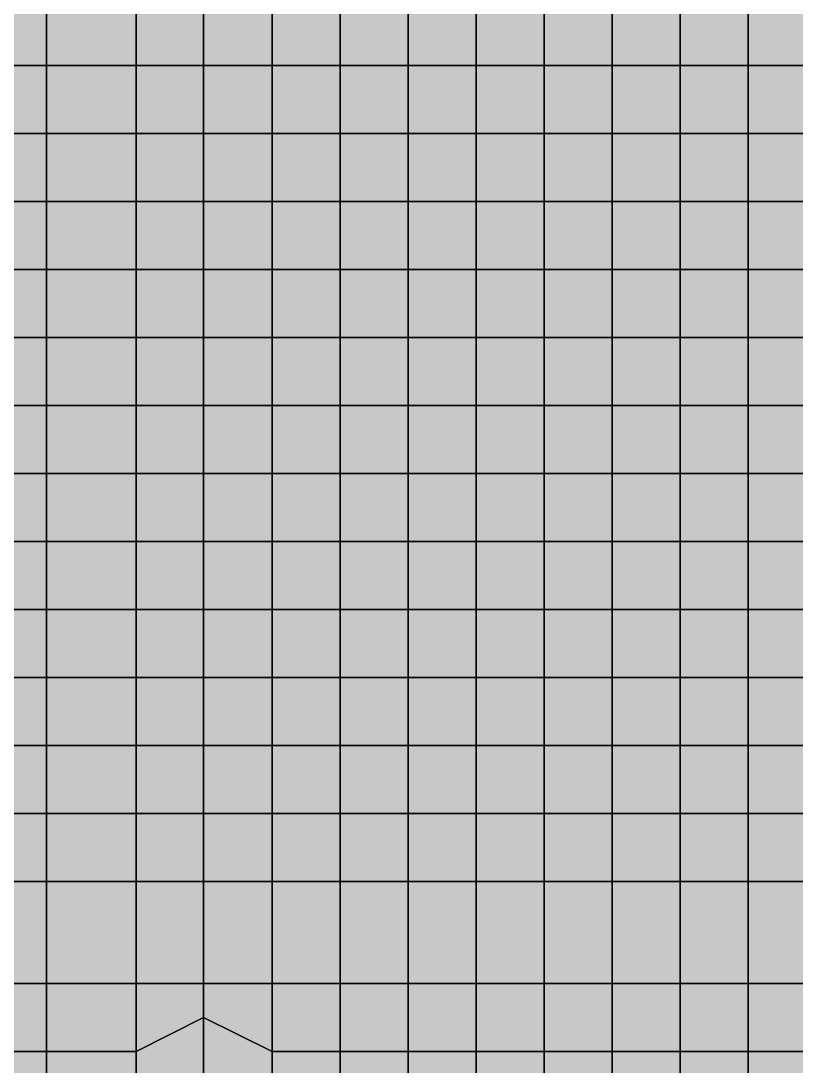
# Model space of a CAD drawing. Header units: inches. Extents: x -100 to 100, y -41 to 41.
# Drawn here: x 0.61 to 12.02, y -25.71 to -10.34 of the extents above; entities that cross this region are included whole.
import ezdxf

# ---------------------------------------------------------------- set-up
doc = ezdxf.new("R2010")
doc.units = ezdxf.units.IN
doc.header["$MEASUREMENT"] = 0

msp = doc.modelspace()

# ---------------------------------------------------------------- linework, layer by layer
at = {"color": 251, "true_color": 0x435b5c, "transparency": 33554687}
for p, q in [((0.99, -11), (0.99, -10)), ((0.99, -12), (0.99, -11)), ((0.99, -13), (0.99, -12)), ((0.99, -14), (0.99, -13)), ((0.99, -15), (0.99, -14)), ((0.99, -16), (0.99, -15)), ((0.99, -17), (0.99, -16)), ((0.99, -18), (0.99, -17)), ((0.99, -19), (0.99, -18)), ((0.99, -20), (0.99, -19)), ((0.99, -21), (0.99, -20)), ((0.99, -22), (0.99, -21)), ((0.99, -23), (0.99, -22))]:
    msp.add_line(p, q, dxfattribs=at)
at = {"color": 18, "true_color": 0x000000, "transparency": 33554532}
for p, q in [((0.99, -11), (0.99, -10)), ((0.99, -11), (0.99, -10)), ((0.99, -10), (0.99, -11)), ((2.311025, -11), (2.311025, -10)), ((2.311025, -10), (2.311025, -11)), ((3.3, -10), (3.3, -11)), ((3.3, -11), (3.3, -10)), ((3.3, -10), (3.3, -11)), ((4.311025, -11), (4.311025, -10)), ((4.311025, -10), (4.311025, -11)), ((5.311025, -11), (5.311025, -10)), ((5.311025, -10), (5.311025, -11)), ((6.311025, -11), (6.311025, -10)), ((6.311025, -10), (6.311025, -11)), ((7.311025, -11), (7.311025, -10)), ((7.311025, -10), (7.311025, -11)), ((8.311025, -11), (8.311025, -10)), ((8.311025, -10), (8.311025, -11)), ((9.311025, -11), (9.311025, -10)), ((9.311025, -10), (9.311025, -11)), ((10.31103, -11), (10.31103, -10)), ((10.31103, -10), (10.31103, -11)), ((11.31103, -11), (11.31103, -10)), ((11.31103, -10), (11.31103, -11)), ((0.99, -11), (0, -11)), ((0, -11), (0.99, -11)), ((0.99, -11), (12.25, -11)), ((0.99, -12), (0.99, -11)), ((0.99, -12), (0.99, -11)), ((2.311025, -11), (0.99, -11)), ((0.99, -11), (0.99, -12)), ((0.99, -11), (2.311025, -11)), ((0.99, -11), (0.99, -11)), ((2.311025, -12), (2.311025, -11)), ((3.3, -11), (2.311025, -11)), ((2.311025, -11), (2.311025, -12)), ((2.311025, -11), (3.3, -11)), ((3.3, -11), (3.3, -12)), ((3.3, -12), (3.3, -11)), ((3.3, -11), (3.3, -12)), ((4.311025, -11), (3.3, -11)), ((3.3, -11), (4.311025, -11)), ((3.3, -11), (3.3, -11)), ((4.311025, -12), (4.311025, -11)), ((4.311025, -11), (4.311025, -12)), ((5.311025, -11), (4.311025, -11)), ((4.311025, -11), (5.311025, -11)), ((5.311025, -12), (5.311025, -11)), ((5.311025, -11), (5.311025, -12)), ((6.311025, -11), (5.311025, -11)), ((5.311025, -11), (6.311025, -11)), ((6.311025, -12), (6.311025, -11)), ((6.311025, -11), (6.311025, -12)), ((7.311025, -11), (6.311025, -11)), ((6.311025, -11), (7.311025, -11)), ((7.311025, -12), (7.311025, -11)), ((8.311025, -11), (7.311025, -11)), ((7.311025, -11), (7.311025, -12)), ((7.311025, -11), (8.311025, -11)), ((8.311025, -12), (8.311025, -11)), ((9.311025, -11), (8.311025, -11)), ((8.311025, -11), (8.311025, -12)), ((8.311025, -11), (9.311025, -11)), ((9.311025, -12), (9.311025, -11)), ((10.31103, -11), (9.311025, -11)), ((9.311025, -11), (9.311025, -12)), ((9.311025, -11), (10.31103, -11)), ((10.31103, -12), (10.31103, -11)), ((10.31103, -11), (10.31103, -12)), ((11.31103, -11), (10.31103, -11)), ((10.31103, -11), (11.31103, -11)), ((11.31103, -12), (11.31103, -11)), ((12.25, -11), (11.31103, -11)), ((11.31103, -11), (11.31103, -12)), ((11.31103, -11), (12.25, -11)), ((0.99, -12), (0, -12)), ((0, -12), (0.99, -12)), ((0.99, -12), (12.25, -12)), ((0.99, -13), (0.99, -12)), ((0.99, -13), (0.99, -12)), ((0.99, -12), (2.311025, -12)), ((2.311025, -12), (0.99, -12)), ((0.99, -12), (0.99, -13)), ((0.99, -12), (0.99, -12)), ((2.311025, -13), (2.311025, -12)), ((3.3, -12), (2.311025, -12)), ((2.311025, -12), (2.311025, -13)), ((2.311025, -12), (3.3, -12)), ((3.3, -12), (3.3, -13)), ((3.3, -13), (3.3, -12)), ((3.3, -12), (3.3, -13)), ((4.311025, -12), (3.3, -12)), ((3.3, -12), (4.311025, -12)), ((3.3, -12), (3.3, -12)), ((4.311025, -13), (4.311025, -12)), ((4.311025, -12), (4.311025, -13)), ((5.311025, -12), (4.311025, -12)), ((4.311025, -12), (5.311025, -12)), ((5.311025, -13), (5.311025, -12)), ((5.311025, -12), (5.311025, -13)), ((6.311025, -12), (5.311025, -12)), ((5.311025, -12), (6.311025, -12)), ((6.311025, -13), (6.311025, -12)), ((6.311025, -12), (6.311025, -13)), ((7.311025, -12), (6.311025, -12)), ((6.311025, -12), (7.311025, -12)), ((7.311025, -13), (7.311025, -12)), ((8.311025, -12), (7.311025, -12)), ((7.311025, -12), (7.311025, -13)), ((7.311025, -12), (8.311025, -12)), ((8.311025, -13), (8.311025, -12)), ((9.311025, -12), (8.311025, -12)), ((8.311025, -12), (8.311025, -13)), ((8.311025, -12), (9.311025, -12)), ((9.311025, -13), (9.311025, -12)), ((10.31103, -12), (9.311025, -12)), ((9.311025, -12), (9.311025, -13)), ((9.311025, -12), (10.31103, -12)), ((10.31103, -13), (10.31103, -12)), ((10.31103, -12), (10.31103, -13)), ((11.31103, -12), (10.31103, -12)), ((10.31103, -12), (11.31103, -12)), ((11.31103, -13), (11.31103, -12)), ((11.31103, -12), (11.31103, -13)), ((12.25, -12), (11.31103, -12)), ((11.31103, -12), (12.25, -12)), ((0.99, -13), (0, -13)), ((0, -13), (0.99, -13)), ((0.99, -13), (12.25, -13)), ((0.99, -14), (0.99, -13)), ((0.99, -14), (0.99, -13)), ((2.311025, -13), (0.99, -13)), ((0.99, -13), (0.99, -14)), ((0.99, -13), (2.311025, -13)), ((0.99, -13), (0.99, -13)), ((2.311025, -14), (2.311025, -13)), ((3.3, -13), (2.311025, -13)), ((2.311025, -13), (2.311025, -14)), ((2.311025, -13), (3.3, -13)), ((3.3, -13), (3.3, -14)), ((3.3, -14), (3.3, -13)), ((3.3, -13), (3.3, -14)), ((4.311025, -13), (3.3, -13)), ((3.3, -13), (4.311025, -13)), ((3.3, -13), (3.3, -13)), ((4.311025, -14), (4.311025, -13)), ((4.311025, -13), (4.311025, -14)), ((5.311025, -13), (4.311025, -13)), ((4.311025, -13), (5.311025, -13)), ((5.311025, -14), (5.311025, -13)), ((5.311025, -13), (5.311025, -14)), ((6.311025, -13), (5.311025, -13)), ((5.311025, -13), (6.311025, -13)), ((6.311025, -14), (6.311025, -13)), ((6.311025, -13), (6.311025, -14)), ((7.311025, -13), (6.311025, -13)), ((6.311025, -13), (7.311025, -13)), ((7.311025, -14), (7.311025, -13)), ((8.311025, -13), (7.311025, -13)), ((7.311025, -13), (7.311025, -14)), ((7.311025, -13), (8.311025, -13)), ((8.311025, -14), (8.311025, -13)), ((9.311025, -13), (8.311025, -13)), ((8.311025, -13), (8.311025, -14)), ((8.311025, -13), (9.311025, -13)), ((9.311025, -14), (9.311025, -13)), ((10.31103, -13), (9.311025, -13)), ((9.311025, -13), (9.311025, -14)), ((9.311025, -13), (10.31103, -13)), ((10.31103, -14), (10.31103, -13)), ((10.31103, -13), (10.31103, -14)), ((11.31103, -13), (10.31103, -13)), ((10.31103, -13), (11.31103, -13)), ((11.31103, -14), (11.31103, -13)), ((11.31103, -13), (12.25, -13)), ((12.25, -13), (11.31103, -13)), ((11.31103, -13), (11.31103, -14)), ((0.99, -14), (0, -14)), ((0, -14), (0.99, -14)), ((0.99, -14), (12.25, -14)), ((0.99, -15), (0.99, -14)), ((0.99, -15), (0.99, -14)), ((2.311025, -14), (0.99, -14)), ((0.99, -14), (0.99, -15)), ((0.99, -14), (2.311025, -14)), ((0.99, -14), (0.99, -14)), ((2.311025, -15), (2.311025, -14)), ((3.3, -14), (2.311025, -14)), ((2.311025, -14), (2.311025, -15)), ((2.311025, -14), (3.3, -14)), ((3.3, -14), (3.3, -15)), ((3.3, -15), (3.3, -14)), ((3.3, -14), (3.3, -15)), ((4.311025, -14), (3.3, -14)), ((3.3, -14), (4.311025, -14)), ((3.3, -14), (3.3, -14)), ((4.311025, -15), (4.311025, -14)), ((5.311025, -14), (4.311025, -14)), ((4.311025, -14), (4.311025, -15)), ((4.311025, -14), (5.311025, -14)), ((5.311025, -15), (5.311025, -14)), ((6.311025, -14), (5.311025, -14)), ((5.311025, -14), (5.311025, -15)), ((5.311025, -14), (6.311025, -14)), ((6.311025, -15), (6.311025, -14)), ((7.311025, -14), (6.311025, -14)), ((6.311025, -14), (6.311025, -15)), ((6.311025, -14), (7.311025, -14)), ((7.311025, -15), (7.311025, -14)), ((8.311025, -14), (7.311025, -14)), ((7.311025, -14), (7.311025, -15)), ((7.311025, -14), (8.311025, -14)), ((8.311025, -15), (8.311025, -14)), ((9.311025, -14), (8.311025, -14)), ((8.311025, -14), (8.311025, -15)), ((8.311025, -14), (9.311025, -14)), ((9.311025, -15), (9.311025, -14)), ((10.31103, -14), (9.311025, -14)), ((9.311025, -14), (9.311025, -15)), ((9.311025, -14), (10.31103, -14)), ((10.31103, -15), (10.31103, -14)), ((10.31103, -14), (10.31103, -15)), ((11.31103, -14), (10.31103, -14)), ((10.31103, -14), (11.31103, -14)), ((11.31103, -15), (11.31103, -14)), ((12.25, -14), (11.31103, -14)), ((11.31103, -14), (11.31103, -15)), ((11.31103, -14), (12.25, -14)), ((0.99, -15), (0, -15)), ((0, -15), (0.99, -15)), ((0.99, -15), (12.25, -15)), ((0.99, -16), (0.99, -15)), ((0.99, -16), (0.99, -15)), ((2.311025, -15), (0.99, -15)), ((0.99, -15), (0.99, -16)), ((0.99, -15), (2.311025, -15)), ((0.99, -15), (0.99, -15)), ((2.311025, -16), (2.311025, -15)), ((2.311025, -15), (3.3, -15)), ((3.3, -15), (2.311025, -15)), ((2.311025, -15), (2.311025, -16)), ((3.3, -15), (3.3, -16)), ((3.3, -16), (3.3, -15)), ((3.3, -15), (3.3, -16)), ((4.311025, -15), (3.3, -15)), ((3.3, -15), (4.311025, -15)), ((3.3, -15), (3.3, -15)), ((4.311025, -16), (4.311025, -15)), ((4.311025, -15), (4.311025, -16)), ((5.311025, -15), (4.311025, -15)), ((4.311025, -15), (5.311025, -15)), ((5.311025, -16), (5.311025, -15)), ((5.311025, -15), (5.311025, -16)), ((6.311025, -15), (5.311025, -15)), ((5.311025, -15), (6.311025, -15)), ((6.311025, -16), (6.311025, -15)), ((6.311025, -15), (6.311025, -16)), ((7.311025, -15), (6.311025, -15)), ((6.311025, -15), (7.311025, -15)), ((7.311025, -16), (7.311025, -15)), ((7.311025, -15), (7.311025, -16)), ((8.311025, -15), (7.311025, -15)), ((7.311025, -15), (8.311025, -15)), ((8.311025, -16), (8.311025, -15)), ((8.311025, -15), (8.311025, -16)), ((9.311025, -15), (8.311025, -15)), ((8.311025, -15), (9.311025, -15)), ((9.311025, -16), (9.311025, -15)), ((10.31103, -15), (9.311025, -15)), ((9.311025, -15), (9.311025, -16)), ((9.311025, -15), (10.31103, -15)), ((10.31103, -16), (10.31103, -15)), ((10.31103, -15), (10.31103, -16)), ((11.31103, -15), (10.31103, -15)), ((10.31103, -15), (11.31103, -15)), ((11.31103, -16), (11.31103, -15)), ((11.31103, -15), (11.31103, -16)), ((12.25, -15), (11.31103, -15)), ((11.31103, -15), (12.25, -15)), ((0.99, -16), (0, -16)), ((0, -16), (0.99, -16)), ((0.99, -16), (12.25, -16)), ((0.99, -17), (0.99, -16)), ((0.99, -17), (0.99, -16)), ((2.311025, -16), (0.99, -16)), ((0.99, -16), (0.99, -17)), ((0.99, -16), (2.311025, -16)), ((0.99, -16), (0.99, -16)), ((2.311025, -17), (2.311025, -16)), ((3.3, -16), (2.311025, -16)), ((2.311025, -16), (2.311025, -17)), ((2.311025, -16), (3.3, -16)), ((3.3, -16), (3.3, -17)), ((3.3, -17), (3.3, -16)), ((3.3, -16), (3.3, -17)), ((4.311025, -16), (3.3, -16)), ((3.3, -16), (4.311025, -16)), ((3.3, -16), (3.3, -16)), ((4.311025, -17), (4.311025, -16)), ((5.311025, -16), (4.311025, -16)), ((4.311025, -16), (4.311025, -17)), ((4.311025, -16), (5.311025, -16)), ((5.311025, -17), (5.311025, -16)), ((6.311025, -16), (5.311025, -16)), ((5.311025, -16), (5.311025, -17)), ((5.311025, -16), (6.311025, -16)), ((6.311025, -17), (6.311025, -16)), ((6.311025, -16), (7.311025, -16)), ((7.311025, -16), (6.311025, -16)), ((6.311025, -16), (6.311025, -17)), ((7.311025, -17), (7.311025, -16)), ((8.311025, -16), (7.311025, -16)), ((7.311025, -16), (7.311025, -17)), ((7.311025, -16), (8.311025, -16)), ((8.311025, -17), (8.311025, -16)), ((9.311025, -16), (8.311025, -16)), ((8.311025, -16), (8.311025, -17)), ((8.311025, -16), (9.311025, -16)), ((9.311025, -17), (9.311025, -16)), ((10.31103, -16), (9.311025, -16)), ((9.311025, -16), (9.311025, -17)), ((9.311025, -16), (10.31103, -16)), ((10.31103, -17), (10.31103, -16)), ((10.31103, -16), (10.31103, -17)), ((11.31103, -16), (10.31103, -16)), ((10.31103, -16), (11.31103, -16)), ((11.31103, -17), (11.31103, -16)), ((12.25, -16), (11.31103, -16)), ((11.31103, -16), (11.31103, -17)), ((11.31103, -16), (12.25, -16)), ((0.99, -17), (0, -17)), ((0, -17), (0.99, -17)), ((0.99, -17), (12.25, -17)), ((0.99, -18), (0.99, -17)), ((0.99, -18), (0.99, -17)), ((2.311025, -17), (0.99, -17)), ((0.99, -17), (0.99, -18)), ((0.99, -17), (2.311025, -17)), ((0.99, -17), (0.99, -17)), ((2.311025, -18), (2.311025, -17)), ((3.3, -17), (2.311025, -17)), ((2.311025, -17), (2.311025, -18)), ((2.311025, -17), (3.3, -17)), ((3.3, -17), (3.3, -18)), ((3.3, -18), (3.3, -17)), ((3.3, -17), (3.3, -18)), ((4.311025, -17), (3.3, -17)), ((3.3, -17), (4.311025, -17)), ((3.3, -17), (3.3, -17)), ((4.311025, -18), (4.311025, -17)), ((5.311025, -17), (4.311025, -17)), ((4.311025, -17), (4.311025, -18)), ((4.311025, -17), (5.311025, -17)), ((5.311025, -18), (5.311025, -17)), ((6.311025, -17), (5.311025, -17)), ((5.311025, -17), (5.311025, -18)), ((5.311025, -17), (6.311025, -17)), ((6.311025, -18), (6.311025, -17)), ((7.311025, -17), (6.311025, -17)), ((6.311025, -17), (6.311025, -18)), ((6.311025, -17), (7.311025, -17)), ((7.311025, -18), (7.311025, -17)), ((8.311025, -17), (7.311025, -17)), ((7.311025, -17), (7.311025, -18)), ((7.311025, -17), (8.311025, -17)), ((8.311025, -18), (8.311025, -17)), ((9.311025, -17), (8.311025, -17)), ((8.311025, -17), (8.311025, -18)), ((8.311025, -17), (9.311025, -17)), ((9.311025, -18), (9.311025, -17)), ((10.31103, -17), (9.311025, -17)), ((9.311025, -17), (9.311025, -18)), ((9.311025, -17), (10.31103, -17)), ((10.31103, -18), (10.31103, -17)), ((10.31103, -17), (10.31103, -18)), ((11.31103, -17), (10.31103, -17)), ((10.31103, -17), (11.31103, -17)), ((11.31103, -18), (11.31103, -17)), ((12.25, -17), (11.31103, -17)), ((11.31103, -17), (11.31103, -18)), ((11.31103, -17), (12.25, -17)), ((0.99, -18), (0, -18)), ((0, -18), (0.99, -18)), ((0.99, -18), (12.25, -18)), ((0.99, -19), (0.99, -18)), ((0.99, -19), (0.99, -18)), ((2.311025, -18), (0.99, -18)), ((0.99, -18), (0.99, -19)), ((0.99, -18), (2.311025, -18)), ((0.99, -18), (0.99, -18)), ((2.311025, -19), (2.311025, -18)), ((3.3, -18), (2.311025, -18)), ((2.311025, -18), (2.311025, -19)), ((2.311025, -18), (3.3, -18)), ((3.3, -18), (3.3, -19)), ((3.3, -19), (3.3, -18)), ((3.3, -18), (3.3, -19)), ((4.311025, -18), (3.3, -18)), ((3.3, -18), (4.311025, -18)), ((3.3, -18), (3.3, -18)), ((4.311025, -19), (4.311025, -18)), ((5.311025, -18), (4.311025, -18)), ((4.311025, -18), (4.311025, -19)), ((4.311025, -18), (5.311025, -18)), ((5.311025, -19), (5.311025, -18)), ((5.311025, -18), (5.311025, -19)), ((6.311025, -18), (5.311025, -18)), ((5.311025, -18), (6.311025, -18)), ((6.311025, -19), (6.311025, -18)), ((6.311025, -18), (6.311025, -19)), ((7.311025, -18), (6.311025, -18)), ((6.311025, -18), (7.311025, -18)), ((7.311025, -19), (7.311025, -18)), ((8.311025, -18), (7.311025, -18)), ((7.311025, -18), (7.311025, -19)), ((7.311025, -18), (8.311025, -18)), ((8.311025, -19), (8.311025, -18)), ((9.311025, -18), (8.311025, -18)), ((8.311025, -18), (8.311025, -19)), ((8.311025, -18), (9.311025, -18)), ((9.311025, -19), (9.311025, -18)), ((10.31103, -18), (9.311025, -18)), ((9.311025, -18), (9.311025, -19)), ((9.311025, -18), (10.31103, -18)), ((10.31103, -19), (10.31103, -18)), ((10.31103, -18), (10.31103, -19)), ((11.31103, -18), (10.31103, -18)), ((10.31103, -18), (11.31103, -18)), ((11.31103, -19), (11.31103, -18)), ((12.25, -18), (11.31103, -18)), ((11.31103, -18), (11.31103, -19)), ((11.31103, -18), (12.25, -18)), ((0.99, -19), (0, -19)), ((0, -19), (0.99, -19)), ((0.99, -19), (12.25, -19)), ((0.99, -20), (0.99, -19)), ((0.99, -20), (0.99, -19)), ((2.311025, -19), (0.99, -19)), ((0.99, -19), (0.99, -20)), ((0.99, -19), (2.311025, -19)), ((0.99, -19), (0.99, -19)), ((2.311025, -20), (2.311025, -19)), ((3.3, -19), (2.311025, -19)), ((2.311025, -19), (2.311025, -20)), ((2.311025, -19), (3.3, -19)), ((3.3, -19), (3.3, -20)), ((3.3, -20), (3.3, -19)), ((3.3, -19), (3.3, -20)), ((4.311025, -19), (3.3, -19)), ((3.3, -19), (4.311025, -19)), ((3.3, -19), (3.3, -19)), ((4.311025, -20), (4.311025, -19)), ((5.311025, -19), (4.311025, -19)), ((4.311025, -19), (4.311025, -20)), ((4.311025, -19), (5.311025, -19)), ((5.311025, -20), (5.311025, -19)), ((6.311025, -19), (5.311025, -19)), ((5.311025, -19), (5.311025, -20)), ((5.311025, -19), (6.311025, -19)), ((6.311025, -20), (6.311025, -19)), ((7.311025, -19), (6.311025, -19)), ((6.311025, -19), (6.311025, -20)), ((6.311025, -19), (7.311025, -19)), ((7.311025, -20), (7.311025, -19)), ((7.311025, -19), (8.311025, -19)), ((8.311025, -19), (7.311025, -19)), ((7.311025, -19), (7.311025, -20)), ((8.311025, -20), (8.311025, -19)), ((9.311025, -19), (8.311025, -19)), ((8.311025, -19), (8.311025, -20)), ((8.311025, -19), (9.311025, -19)), ((9.311025, -20), (9.311025, -19)), ((10.31103, -19), (9.311025, -19)), ((9.311025, -19), (9.311025, -20)), ((9.311025, -19), (10.31103, -19)), ((10.31103, -20), (10.31103, -19)), ((10.31103, -19), (10.31103, -20)), ((11.31103, -19), (10.31103, -19)), ((10.31103, -19), (11.31103, -19)), ((11.31103, -20), (11.31103, -19)), ((12.25, -19), (11.31103, -19)), ((11.31103, -19), (11.31103, -20)), ((11.31103, -19), (12.25, -19)), ((0.99, -20), (0, -20)), ((0, -20), (0.99, -20)), ((0.99, -21), (0.99, -20)), ((0.99, -20), (12.25, -20)), ((0.99, -21), (0.99, -20)), ((2.311025, -20), (0.99, -20)), ((0.99, -20), (0.99, -21)), ((0.99, -20), (2.311025, -20)), ((0.99, -20), (0.99, -20)), ((2.311025, -21), (2.311025, -20)), ((3.3, -20), (2.311025, -20)), ((2.311025, -20), (2.311025, -21)), ((2.311025, -20), (3.3, -20)), ((3.3, -20), (3.3, -21)), ((3.3, -21), (3.3, -20)), ((3.3, -20), (4.311025, -20)), ((3.3, -20), (3.3, -21)), ((4.311025, -20), (3.3, -20)), ((3.3, -20), (3.3, -20)), ((4.311025, -21), (4.311025, -20)), ((5.311025, -20), (4.311025, -20)), ((4.311025, -20), (4.311025, -21)), ((4.311025, -20), (5.311025, -20)), ((5.311025, -21), (5.311025, -20)), ((6.311025, -20), (5.311025, -20)), ((5.311025, -20), (5.311025, -21)), ((5.311025, -20), (6.311025, -20)), ((6.311025, -21), (6.311025, -20)), ((7.311025, -20), (6.311025, -20)), ((6.311025, -20), (6.311025, -21)), ((6.311025, -20), (7.311025, -20)), ((7.311025, -21), (7.311025, -20)), ((8.311025, -20), (7.311025, -20)), ((7.311025, -20), (7.311025, -21)), ((7.311025, -20), (8.311025, -20)), ((8.311025, -21), (8.311025, -20)), ((9.311025, -20), (8.311025, -20)), ((8.311025, -20), (8.311025, -21)), ((8.311025, -20), (9.311025, -20)), ((9.311025, -21), (9.311025, -20)), ((10.31103, -20), (9.311025, -20)), ((9.311025, -20), (9.311025, -21)), ((9.311025, -20), (10.31103, -20)), ((10.31103, -21), (10.31103, -20)), ((10.31103, -20), (10.31103, -21)), ((11.31103, -20), (10.31103, -20)), ((10.31103, -20), (11.31103, -20)), ((11.31103, -21), (11.31103, -20)), ((12.25, -20), (11.31103, -20)), ((11.31103, -20), (11.31103, -21)), ((11.31103, -20), (12.25, -20)), ((0.99, -21), (0, -21)), ((0, -21), (0.99, -21)), ((0.99, -22), (0.99, -21)), ((0.99, -21), (12.25, -21)), ((0.99, -22), (0.99, -21)), ((2.311025, -21), (0.99, -21)), ((0.99, -21), (0.99, -22)), ((0.99, -21), (2.311025, -21)), ((0.99, -21), (0.99, -21)), ((0.99, -21), (0.99, -21)), ((2.311025, -22), (2.311025, -21)), ((3.3, -21), (2.311025, -21)), ((2.311025, -21), (2.311025, -22)), ((2.311025, -21), (3.3, -21)), ((3.3, -21), (3.3, -22)), ((3.3, -22), (3.3, -21)), ((3.3, -21), (3.3, -22)), ((4.311025, -21), (3.3, -21)), ((3.3, -21), (4.311025, -21)), ((3.3, -21), (3.3, -21)), ((4.311025, -22), (4.311025, -21)), ((5.311025, -21), (4.311025, -21)), ((4.311025, -21), (4.311025, -22)), ((4.311025, -21), (5.311025, -21)), ((5.311025, -22), (5.311025, -21)), ((6.311025, -21), (5.311025, -21)), ((5.311025, -21), (5.311025, -22)), ((5.311025, -21), (6.311025, -21)), ((6.311025, -22), (6.311025, -21)), ((7.311025, -21), (6.311025, -21)), ((6.311025, -21), (6.311025, -22)), ((6.311025, -21), (7.311025, -21)), ((7.311025, -22), (7.311025, -21)), ((8.311025, -21), (7.311025, -21)), ((7.311025, -21), (7.311025, -22)), ((7.311025, -21), (8.311025, -21)), ((8.311025, -22), (8.311025, -21)), ((9.311025, -21), (8.311025, -21)), ((8.311025, -21), (8.311025, -22)), ((8.311025, -21), (9.311025, -21)), ((9.311025, -22), (9.311025, -21)), ((10.31103, -21), (9.311025, -21)), ((9.311025, -21), (9.311025, -22)), ((9.311025, -21), (10.31103, -21)), ((10.31103, -22), (10.31103, -21)), ((10.31103, -21), (10.31103, -22)), ((11.31103, -21), (10.31103, -21)), ((10.31103, -21), (11.31103, -21)), ((11.31103, -22), (11.31103, -21)), ((12.25, -21), (11.31103, -21)), ((11.31103, -21), (11.31103, -22)), ((11.31103, -21), (12.25, -21)), ((0.99, -22), (0, -22)), ((0, -22), (0.99, -22)), ((0.99, -23), (0.99, -22)), ((0.99, -22), (12.25, -22)), ((0.99, -23), (0.99, -22)), ((0.99, -22), (0.99, -23)), ((2.311025, -22), (0.99, -22)), ((0.99, -22), (2.311025, -22)), ((0.99, -22), (0.99, -22)), ((0.99, -22), (0.99, -22)), ((2.311025, -23), (2.311025, -22)), ((3.3, -22), (2.311025, -22)), ((2.311025, -22), (2.311025, -23)), ((2.311025, -22), (3.3, -22)), ((3.3, -22), (3.3, -23)), ((3.3, -23), (3.3, -22)), ((3.3, -22), (3.3, -23)), ((4.311025, -22), (3.3, -22)), ((3.3, -22), (4.311025, -22)), ((3.3, -22), (3.3, -22)), ((4.311025, -23), (4.311025, -22)), ((4.311025, -22), (4.311025, -23)), ((5.311025, -22), (4.311025, -22)), ((4.311025, -22), (5.311025, -22)), ((5.311025, -23), (5.311025, -22)), ((5.311025, -22), (5.311025, -23)), ((6.311025, -22), (5.311025, -22)), ((5.311025, -22), (6.311025, -22)), ((6.311025, -23), (6.311025, -22)), ((6.311025, -22), (6.311025, -23)), ((7.311025, -22), (6.311025, -22)), ((6.311025, -22), (7.311025, -22)), ((7.311025, -23), (7.311025, -22)), ((8.311025, -22), (7.311025, -22)), ((7.311025, -22), (7.311025, -23)), ((7.311025, -22), (8.311025, -22)), ((8.311025, -23), (8.311025, -22)), ((8.311025, -22), (9.311025, -22)), ((8.311025, -22), (8.311025, -23)), ((9.311025, -22), (8.311025, -22)), ((9.311025, -23), (9.311025, -22)), ((10.31103, -22), (9.311025, -22)), ((9.311025, -22), (9.311025, -23)), ((9.311025, -22), (10.31103, -22)), ((10.31103, -23), (10.31103, -22)), ((10.31103, -22), (10.31103, -23)), ((11.31103, -22), (10.31103, -22)), ((10.31103, -22), (11.31103, -22)), ((11.31103, -23), (11.31103, -22)), ((11.31103, -22), (11.31103, -23)), ((12.25, -22), (11.31103, -22)), ((11.31103, -22), (12.25, -22)), ((0, -23), (0.99, -23)), ((0.99, -23), (0, -23)), ((0.99, -24.5), (0.99, -23)), ((0.99, -23), (0.99, -24.5)), ((2.311025, -23), (0.99, -23)), ((0.99, -23), (12.25, -23)), ((0.99, -23), (2.311025, -23)), ((0.99, -23), (0.99, -23)), ((0.99, -23), (0.99, -23)), ((0.99, -23), (0.99, -23)), ((0.99, -23), (0.99, -23)), ((2.311025, -24.5), (2.311025, -23)), ((3.3, -23), (2.311025, -23)), ((2.311025, -23), (2.311025, -24.5)), ((2.311025, -23), (3.3, -23)), ((3.3, -24.5), (3.3, -23)), ((3.3, -23), (3.3, -24.5)), ((4.311025, -23), (3.3, -23)), ((3.3, -23), (3.3, -24.5)), ((3.3, -23), (4.311025, -23)), ((3.3, -23), (3.3, -23)), ((4.311025, -24.5), (4.311025, -23)), ((5.311025, -23), (4.311025, -23)), ((4.311025, -23), (4.311025, -24.5)), ((4.311025, -23), (5.311025, -23)), ((5.311025, -24.5), (5.311025, -23)), ((6.311025, -23), (5.311025, -23)), ((5.311025, -23), (5.311025, -24.5)), ((5.311025, -23), (6.311025, -23)), ((6.311025, -24.5), (6.311025, -23)), ((7.311025, -23), (6.311025, -23)), ((6.311025, -23), (6.311025, -24.5)), ((6.311025, -23), (7.311025, -23)), ((7.311025, -24.5), (7.311025, -23)), ((8.311025, -23), (7.311025, -23)), ((7.311025, -23), (7.311025, -24.5)), ((7.311025, -23), (8.311025, -23)), ((8.311025, -24.5), (8.311025, -23)), ((9.311025, -23), (8.311025, -23)), ((8.311025, -23), (8.311025, -24.5)), ((8.311025, -23), (9.311025, -23)), ((9.311025, -24.5), (9.311025, -23)), ((10.31103, -23), (9.311025, -23)), ((9.311025, -23), (9.311025, -24.5)), ((9.311025, -23), (10.31103, -23)), ((10.31103, -24.5), (10.31103, -23)), ((10.31103, -23), (10.31103, -24.5)), ((11.31103, -23), (10.31103, -23)), ((10.31103, -23), (11.31103, -23)), ((11.31103, -24.5), (11.31103, -23)), ((12.25, -23), (11.31103, -23)), ((11.31103, -23), (11.31103, -24.5)), ((11.31103, -23), (12.25, -23)), ((0, -24.5), (0.99, -24.5)), ((0.99, -24.5), (0, -24.5)), ((0.99, -24.5), (2.311025, -24.5)), ((0.99, -25.5), (0.99, -24.5)), ((0.99, -24.5), (0.99, -25.5)), ((2.311025, -24.5), (0.99, -24.5)), ((0.99, -24.5), (0.99, -24.5)), ((2.311025, -24.5), (3.3, -24.5)), ((2.311025, -25.5), (2.311025, -24.5)), ((3.3, -24.5), (2.311025, -24.5)), ((2.311025, -24.5), (2.311025, -25.5)), ((2.311025, -24.5), (2.311025, -24.5)), ((3.3, -24.5), (4.311025, -24.5)), ((3.3, -25.00049), (3.3, -24.5)), ((4.311025, -24.5), (3.3, -24.5)), ((3.3, -24.5), (3.3, -25.00049)), ((3.3, -24.5), (3.3, -25.00049)), ((3.3, -24.5), (3.3, -24.5)), ((4.311025, -24.5), (5.311025, -24.5)), ((4.311025, -25.5), (4.311025, -24.5)), ((5.311025, -24.5), (4.311025, -24.5)), ((4.311025, -24.5), (4.311025, -25.5)), ((4.311025, -24.5), (4.311025, -24.5)), ((5.311025, -24.5), (6.311025, -24.5)), ((5.311025, -25.5), (5.311025, -24.5)), ((6.311025, -24.5), (5.311025, -24.5)), ((5.311025, -24.5), (5.311025, -25.5)), ((5.311025, -24.5), (5.311025, -24.5)), ((6.311025, -24.5), (7.311025, -24.5)), ((6.311025, -25.5), (6.311025, -24.5)), ((7.311025, -24.5), (6.311025, -24.5)), ((6.311025, -24.5), (6.311025, -25.5)), ((6.311025, -24.5), (6.311025, -24.5)), ((7.311025, -24.5), (8.311025, -24.5)), ((7.311025, -25.5), (7.311025, -24.5)), ((8.311025, -24.5), (7.311025, -24.5)), ((7.311025, -24.5), (7.311025, -25.5)), ((7.311025, -24.5), (7.311025, -24.5)), ((8.311025, -24.5), (9.311025, -24.5)), ((8.311025, -25.5), (8.311025, -24.5)), ((9.311025, -24.5), (8.311025, -24.5)), ((8.311025, -24.5), (8.311025, -25.5)), ((8.311025, -24.5), (8.311025, -24.5)), ((9.311025, -24.5), (10.31103, -24.5)), ((9.311025, -25.5), (9.311025, -24.5)), ((10.31103, -24.5), (9.311025, -24.5)), ((9.311025, -24.5), (9.311025, -25.5)), ((9.311025, -24.5), (9.311025, -24.5)), ((10.31103, -24.5), (11.31103, -24.5)), ((10.31103, -25.5), (10.31103, -24.5)), ((10.31103, -24.5), (10.31103, -25.5)), ((11.31103, -24.5), (10.31103, -24.5)), ((10.31103, -24.5), (10.31103, -24.5)), ((11.31103, -24.5), (12.25, -24.5)), ((11.31103, -25.5), (11.31103, -24.5)), ((12.25, -24.5), (11.31103, -24.5)), ((11.31103, -24.5), (11.31103, -25.5)), ((11.31103, -24.5), (11.31103, -24.5)), ((3.3, -25.00049), (2.311025, -25.5)), ((2.311025, -25.5), (3.3, -25.00049)), ((3.3, -26.5), (3.3, -25.00049)), ((4.311025, -25.5), (3.3, -25.00049)), ((3.3, -25.00049), (3.3, -26.5)), ((3.3, -25.00049), (4.311025, -25.5)), ((3.3, -25.00049), (3.3, -25.00049)), ((0.99, -25.5), (0, -25.5)), ((0, -25.5), (0.99, -25.5)), ((0.99, -26.5), (0.99, -25.5)), ((0.99, -25.5), (0.99, -26.5)), ((2.311025, -25.5), (0.99, -25.5)), ((0.99, -25.5), (2.311025, -25.5)), ((2.311025, -26.5), (2.311025, -25.5)), ((2.311025, -25.5), (2.311025, -26.5)), ((4.311025, -26.5), (4.311025, -25.5)), ((5.311025, -25.5), (4.311025, -25.5)), ((4.311025, -25.5), (4.311025, -26.5)), ((4.311025, -25.5), (5.311025, -25.5)), ((5.311025, -26.5), (5.311025, -25.5)), ((5.311025, -25.5), (6.311025, -25.5)), ((6.311025, -25.5), (5.311025, -25.5)), ((5.311025, -25.5), (5.311025, -26.5)), ((6.311025, -26.5), (6.311025, -25.5)), ((7.311025, -25.5), (6.311025, -25.5)), ((6.311025, -25.5), (6.311025, -26.5)), ((6.311025, -25.5), (7.311025, -25.5)), ((7.311025, -26.5), (7.311025, -25.5)), ((8.311025, -25.5), (7.311025, -25.5)), ((7.311025, -25.5), (7.311025, -26.5)), ((7.311025, -25.5), (8.311025, -25.5)), ((8.311025, -26.5), (8.311025, -25.5)), ((9.311025, -25.5), (8.311025, -25.5)), ((8.311025, -25.5), (8.311025, -26.5)), ((8.311025, -25.5), (9.311025, -25.5)), ((9.311025, -26.5), (9.311025, -25.5)), ((10.31103, -25.5), (9.311025, -25.5)), ((9.311025, -25.5), (9.311025, -26.5)), ((9.311025, -25.5), (10.31103, -25.5)), ((10.31103, -26.5), (10.31103, -25.5)), ((10.31103, -25.5), (11.31103, -25.5)), ((11.31103, -25.5), (10.31103, -25.5)), ((10.31103, -25.5), (10.31103, -26.5)), ((11.31103, -26.5), (11.31103, -25.5)), ((12.25, -25.5), (11.31103, -25.5)), ((11.31103, -25.5), (11.31103, -26.5)), ((11.31103, -25.5), (12.25, -25.5))]:
    msp.add_line(p, q, dxfattribs=at)
at = {"color": 123, "true_color": 0x80ada8, "transparency": 33554687}
for p, q in [((3.3, -10), (3.3, -11)), ((3.3, -11), (3.3, -12)), ((3.3, -12), (3.3, -13)), ((3.3, -13), (3.3, -14)), ((3.3, -14), (3.3, -15)), ((3.3, -15), (3.3, -16)), ((3.3, -16), (3.3, -17)), ((3.3, -17), (3.3, -18)), ((3.3, -18), (3.3, -19)), ((3.3, -19), (3.3, -20)), ((3.3, -20), (3.3, -21)), ((3.3, -21), (3.3, -22)), ((3.3, -22), (3.3, -23)), ((3.3, -23), (3.3, -24.5)), ((0.99, -24.5), (0.99, -24.5)), ((2.311025, -24.5), (2.311025, -24.5)), ((3.3, -24.5), (3.3, -25.00049)), ((3.3, -24.5), (3.3, -24.5)), ((4.311025, -24.5), (4.311025, -24.5)), ((5.311025, -24.5), (5.311025, -24.5)), ((6.311025, -24.5), (6.311025, -24.5)), ((7.311025, -24.5), (7.311025, -24.5)), ((8.311025, -24.5), (8.311025, -24.5)), ((9.311025, -24.5), (9.311025, -24.5)), ((10.31103, -24.5), (10.31103, -24.5)), ((11.31103, -24.5), (11.31103, -24.5))]:
    msp.add_line(p, q, dxfattribs=at)
at = {"color": 167, "true_color": 0x345582, "transparency": 33554687}
for p, q in [((0.99, -11), (12.25, -11)), ((0.99, -12), (12.25, -12)), ((0.99, -13), (12.25, -13)), ((0.99, -14), (12.25, -14)), ((0.99, -15), (12.25, -15)), ((0.99, -16), (12.25, -16)), ((0.99, -17), (12.25, -17)), ((0.99, -18), (12.25, -18)), ((0.99, -19), (12.25, -19)), ((0.99, -20), (12.25, -20)), ((0.99, -21), (12.25, -21)), ((0.99, -21), (0.99, -21)), ((0.99, -22), (12.25, -22)), ((0.99, -22), (0.99, -22)), ((0.99, -23), (12.25, -23)), ((0.99, -23), (0.99, -23))]:
    msp.add_line(p, q, dxfattribs=at)
at = {"color": 250, "true_color": 0x36353d, "transparency": 33554687}
for p, q in [((0.99, -11), (0.99, -11)), ((0.99, -12), (0.99, -12)), ((0.99, -13), (0.99, -13)), ((0.99, -14), (0.99, -14)), ((0.99, -15), (0.99, -15)), ((0.99, -16), (0.99, -16)), ((0.99, -17), (0.99, -17)), ((0.99, -18), (0.99, -18)), ((0.99, -19), (0.99, -19)), ((0.99, -20), (0.99, -20)), ((0.99, -21), (0.99, -21)), ((0.99, -22), (0.99, -22)), ((0.99, -23), (0.99, -23))]:
    msp.add_line(p, q, dxfattribs=at)
at = {"color": 254, "true_color": 0xd5d5d5, "transparency": 33554687}
for p, q in [((3.3, -11), (3.3, -11)), ((3.3, -12), (3.3, -12)), ((3.3, -13), (3.3, -13)), ((3.3, -14), (3.3, -14)), ((3.3, -15), (3.3, -15)), ((3.3, -16), (3.3, -16)), ((3.3, -17), (3.3, -17)), ((3.3, -18), (3.3, -18)), ((3.3, -19), (3.3, -19)), ((3.3, -20), (3.3, -20)), ((3.3, -21), (3.3, -21)), ((3.3, -22), (3.3, -22)), ((3.3, -23), (3.3, -23))]:
    msp.add_line(p, q, dxfattribs=at)
at = {"color": 33, "true_color": 0xe99a4e, "transparency": 33554687}
for p, q in [((0.99, -23), (0.99, -23)), ((0.99, -23), (0.99, -23)), ((3.3, -25.00049), (3.3, -25.00049))]:
    msp.add_line(p, q, dxfattribs=at)
at = {"color": 212, "true_color": 0xbd27e2, "transparency": 33554687}
for points in [[(0.99, -10), (0, -10), (0, -11)], [(0.99, -10), (0, -11), (0.99, -11)], [(0.99, -11), (0, -11), (0, -12)], [(0.99, -11), (0, -12), (0.99, -12)], [(0.99, -12), (0, -12), (0, -13)], [(0.99, -12), (0, -13), (0.99, -13)], [(0.99, -13), (0, -13), (0, -14)], [(0.99, -13), (0, -14), (0.99, -14)], [(0.99, -14), (0, -14), (0, -15)], [(0.99, -14), (0, -15), (0.99, -15)], [(0.99, -16), (0.99, -15), (0, -15)], [(0.99, -16), (0, -15), (0, -16)], [(0.99, -16), (0, -16), (0, -17)], [(0.99, -16), (0, -17), (0.99, -17)], [(0, -18), (0.99, -18), (0.99, -17)], [(0, -18), (0.99, -17), (0, -17)], [(0, -19), (0.99, -19), (0.99, -18)], [(0, -19), (0.99, -18), (0, -18)], [(0, -20), (0.99, -20), (0.99, -19)], [(0, -20), (0.99, -19), (0, -19)]]:
    msp.add_solid(points, dxfattribs=at)
at = {"color": 173, "true_color": 0x6b48ec, "transparency": 33554687}
for points in [[(2.311025, -10), (0.99, -10), (0.99, -11)], [(2.311025, -10), (0.99, -11), (2.311025, -11)], [(3.3, -11), (3.3, -10), (2.311025, -10)], [(3.3, -11), (2.311025, -10), (2.311025, -11)], [(3.3, -10), (3.3, -11), (4.311025, -11)], [(3.3, -10), (4.311025, -11), (4.311025, -10)], [(4.311025, -10), (4.311025, -11), (5.311025, -11)], [(4.311025, -10), (5.311025, -11), (5.311025, -10)], [(5.311025, -10), (5.311025, -11), (6.311025, -11)], [(5.311025, -10), (6.311025, -11), (6.311025, -10)], [(6.311025, -10), (6.311025, -11), (7.311025, -11)], [(6.311025, -10), (7.311025, -11), (7.311025, -10)], [(8.311025, -10), (7.311025, -10), (7.311025, -11)], [(8.311025, -10), (7.311025, -11), (8.311025, -11)], [(9.311025, -10), (8.311025, -10), (8.311025, -11)], [(9.311025, -10), (8.311025, -11), (9.311025, -11)], [(10.31103, -10), (9.311025, -10), (9.311025, -11)], [(10.31103, -10), (9.311025, -11), (10.31103, -11)], [(10.31103, -10), (10.31103, -11), (11.31103, -11)], [(10.31103, -10), (11.31103, -11), (11.31103, -10)], [(12.25, -10), (11.31103, -10), (11.31103, -11)], [(12.25, -10), (11.31103, -11), (12.25, -11)], [(2.311025, -11), (0.99, -11), (0.99, -12)], [(2.311025, -11), (0.99, -12), (2.311025, -12)], [(3.3, -12), (3.3, -11), (2.311025, -11)], [(3.3, -12), (2.311025, -11), (2.311025, -12)], [(3.3, -11), (3.3, -12), (4.311025, -12)], [(3.3, -11), (4.311025, -12), (4.311025, -11)], [(4.311025, -11), (4.311025, -12), (5.311025, -12)], [(4.311025, -11), (5.311025, -12), (5.311025, -11)], [(5.311025, -11), (5.311025, -12), (6.311025, -12)], [(5.311025, -11), (6.311025, -12), (6.311025, -11)], [(6.311025, -11), (6.311025, -12), (7.311025, -12)], [(6.311025, -11), (7.311025, -12), (7.311025, -11)], [(8.311025, -11), (7.311025, -11), (7.311025, -12)], [(8.311025, -11), (7.311025, -12), (8.311025, -12)], [(9.311025, -11), (8.311025, -11), (8.311025, -12)], [(9.311025, -11), (8.311025, -12), (9.311025, -12)], [(10.31103, -11), (9.311025, -11), (9.311025, -12)], [(10.31103, -11), (9.311025, -12), (10.31103, -12)], [(10.31103, -11), (10.31103, -12), (11.31103, -12)], [(10.31103, -11), (11.31103, -12), (11.31103, -11)], [(12.25, -11), (11.31103, -11), (11.31103, -12)], [(12.25, -11), (11.31103, -12), (12.25, -12)], [(2.311025, -12), (0.99, -12), (0.99, -13)], [(2.311025, -12), (0.99, -13), (2.311025, -13)], [(3.3, -13), (3.3, -12), (2.311025, -12)], [(3.3, -13), (2.311025, -12), (2.311025, -13)], [(3.3, -12), (3.3, -13), (4.311025, -13)], [(3.3, -12), (4.311025, -13), (4.311025, -12)], [(4.311025, -12), (4.311025, -13), (5.311025, -13)], [(4.311025, -12), (5.311025, -13), (5.311025, -12)], [(5.311025, -12), (5.311025, -13), (6.311025, -13)], [(5.311025, -12), (6.311025, -13), (6.311025, -12)], [(6.311025, -12), (6.311025, -13), (7.311025, -13)], [(6.311025, -12), (7.311025, -13), (7.311025, -12)], [(8.311025, -12), (7.311025, -12), (7.311025, -13)], [(8.311025, -12), (7.311025, -13), (8.311025, -13)], [(9.311025, -12), (8.311025, -12), (8.311025, -13)], [(9.311025, -12), (8.311025, -13), (9.311025, -13)], [(10.31103, -12), (9.311025, -12), (9.311025, -13)], [(10.31103, -12), (9.311025, -13), (10.31103, -13)], [(10.31103, -12), (10.31103, -13), (11.31103, -13)], [(10.31103, -12), (11.31103, -13), (11.31103, -12)], [(11.31103, -12), (11.31103, -13), (12.25, -13)], [(11.31103, -12), (12.25, -13), (12.25, -12)], [(2.311025, -13), (0.99, -13), (0.99, -14)], [(2.311025, -13), (0.99, -14), (2.311025, -14)], [(3.3, -14), (3.3, -13), (2.311025, -13)], [(3.3, -14), (2.311025, -13), (2.311025, -14)], [(3.3, -13), (3.3, -14), (4.311025, -14)], [(3.3, -13), (4.311025, -14), (4.311025, -13)], [(4.311025, -13), (4.311025, -14), (5.311025, -14)], [(4.311025, -13), (5.311025, -14), (5.311025, -13)], [(5.311025, -13), (5.311025, -14), (6.311025, -14)], [(5.311025, -13), (6.311025, -14), (6.311025, -13)], [(6.311025, -13), (6.311025, -14), (7.311025, -14)], [(6.311025, -13), (7.311025, -14), (7.311025, -13)], [(8.311025, -13), (7.311025, -13), (7.311025, -14)], [(8.311025, -13), (7.311025, -14), (8.311025, -14)], [(9.311025, -13), (8.311025, -13), (8.311025, -14)], [(9.311025, -13), (8.311025, -14), (9.311025, -14)], [(10.31103, -13), (9.311025, -13), (9.311025, -14)], [(10.31103, -13), (9.311025, -14), (10.31103, -14)], [(10.31103, -13), (10.31103, -14), (11.31103, -14)], [(10.31103, -13), (11.31103, -14), (11.31103, -13)], [(12.25, -13), (11.31103, -13), (11.31103, -14)], [(12.25, -13), (11.31103, -14), (12.25, -14)], [(2.311025, -14), (0.99, -14), (0.99, -15)], [(2.311025, -14), (0.99, -15), (2.311025, -15)], [(3.3, -15), (3.3, -14), (2.311025, -14)], [(3.3, -15), (2.311025, -14), (2.311025, -15)], [(3.3, -14), (3.3, -15), (4.311025, -15)], [(3.3, -14), (4.311025, -15), (4.311025, -14)], [(5.311025, -14), (4.311025, -14), (4.311025, -15)], [(5.311025, -14), (4.311025, -15), (5.311025, -15)], [(6.311025, -14), (5.311025, -14), (5.311025, -15)], [(6.311025, -14), (5.311025, -15), (6.311025, -15)], [(7.311025, -14), (6.311025, -14), (6.311025, -15)], [(7.311025, -14), (6.311025, -15), (7.311025, -15)], [(8.311025, -14), (7.311025, -14), (7.311025, -15)], [(8.311025, -14), (7.311025, -15), (8.311025, -15)], [(9.311025, -14), (8.311025, -14), (8.311025, -15)], [(9.311025, -14), (8.311025, -15), (9.311025, -15)], [(10.31103, -14), (9.311025, -14), (9.311025, -15)], [(10.31103, -14), (9.311025, -15), (10.31103, -15)], [(10.31103, -14), (10.31103, -15), (11.31103, -15)], [(10.31103, -14), (11.31103, -15), (11.31103, -14)], [(12.25, -14), (11.31103, -14), (11.31103, -15)], [(12.25, -14), (11.31103, -15), (12.25, -15)], [(2.311025, -16), (2.311025, -15), (0.99, -15)], [(2.311025, -16), (0.99, -15), (0.99, -16)], [(3.3, -16), (3.3, -15), (2.311025, -15)], [(3.3, -16), (2.311025, -15), (2.311025, -16)], [(3.3, -15), (3.3, -16), (4.311025, -16)], [(3.3, -15), (4.311025, -16), (4.311025, -15)], [(4.311025, -15), (4.311025, -16), (5.311025, -16)], [(4.311025, -15), (5.311025, -16), (5.311025, -15)], [(5.311025, -15), (5.311025, -16), (6.311025, -16)], [(5.311025, -15), (6.311025, -16), (6.311025, -15)], [(6.311025, -15), (6.311025, -16), (7.311025, -16)], [(6.311025, -15), (7.311025, -16), (7.311025, -15)], [(7.311025, -15), (7.311025, -16), (8.311025, -16)], [(7.311025, -15), (8.311025, -16), (8.311025, -15)], [(8.311025, -15), (8.311025, -16), (9.311025, -16)], [(8.311025, -15), (9.311025, -16), (9.311025, -15)], [(10.31103, -15), (9.311025, -15), (9.311025, -16)], [(10.31103, -15), (9.311025, -16), (10.31103, -16)], [(10.31103, -15), (10.31103, -16), (11.31103, -16)], [(10.31103, -15), (11.31103, -16), (11.31103, -15)], [(11.31103, -15), (11.31103, -16), (12.25, -16)], [(11.31103, -15), (12.25, -16), (12.25, -15)], [(2.311025, -16), (0.99, -16), (0.99, -17)], [(2.311025, -16), (0.99, -17), (2.311025, -17)], [(3.3, -17), (3.3, -16), (2.311025, -16)], [(3.3, -17), (2.311025, -16), (2.311025, -17)], [(3.3, -16), (3.3, -17), (4.311025, -17)], [(3.3, -16), (4.311025, -17), (4.311025, -16)], [(5.311025, -16), (4.311025, -16), (4.311025, -17)], [(5.311025, -16), (4.311025, -17), (5.311025, -17)], [(6.311025, -16), (5.311025, -16), (5.311025, -17)], [(6.311025, -16), (5.311025, -17), (6.311025, -17)], [(7.311025, -16), (6.311025, -16), (6.311025, -17)], [(7.311025, -16), (6.311025, -17), (7.311025, -17)], [(8.311025, -16), (7.311025, -16), (7.311025, -17)], [(8.311025, -16), (7.311025, -17), (8.311025, -17)], [(9.311025, -16), (8.311025, -16), (8.311025, -17)], [(9.311025, -16), (8.311025, -17), (9.311025, -17)], [(10.31103, -16), (9.311025, -16), (9.311025, -17)], [(10.31103, -16), (9.311025, -17), (10.31103, -17)], [(10.31103, -16), (10.31103, -17), (11.31103, -17)], [(10.31103, -16), (11.31103, -17), (11.31103, -16)], [(12.25, -16), (11.31103, -16), (11.31103, -17)], [(12.25, -16), (11.31103, -17), (12.25, -17)], [(0.99, -18), (2.311025, -18), (2.311025, -17)], [(0.99, -18), (2.311025, -17), (0.99, -17)], [(3.3, -18), (3.3, -17), (2.311025, -17)], [(3.3, -18), (2.311025, -17), (2.311025, -18)], [(3.3, -17), (3.3, -18), (4.311025, -18)], [(3.3, -17), (4.311025, -18), (4.311025, -17)], [(4.311025, -18), (5.311025, -18), (5.311025, -17)], [(4.311025, -18), (5.311025, -17), (4.311025, -17)], [(5.311025, -18), (6.311025, -18), (6.311025, -17)], [(5.311025, -18), (6.311025, -17), (5.311025, -17)], [(6.311025, -18), (7.311025, -18), (7.311025, -17)], [(6.311025, -18), (7.311025, -17), (6.311025, -17)], [(7.311025, -18), (8.311025, -18), (8.311025, -17)], [(7.311025, -18), (8.311025, -17), (7.311025, -17)], [(8.311025, -18), (9.311025, -18), (9.311025, -17)], [(8.311025, -18), (9.311025, -17), (8.311025, -17)], [(9.311025, -18), (10.31103, -18), (10.31103, -17)], [(9.311025, -18), (10.31103, -17), (9.311025, -17)], [(10.31103, -17), (10.31103, -18), (11.31103, -18)], [(10.31103, -17), (11.31103, -18), (11.31103, -17)], [(11.31103, -18), (12.25, -18), (12.25, -17)], [(11.31103, -18), (12.25, -17), (11.31103, -17)], [(0.99, -19), (2.311025, -19), (2.311025, -18)], [(0.99, -19), (2.311025, -18), (0.99, -18)], [(3.3, -19), (3.3, -18), (2.311025, -18)], [(3.3, -19), (2.311025, -18), (2.311025, -19)], [(3.3, -18), (3.3, -19), (4.311025, -19)], [(3.3, -18), (4.311025, -19), (4.311025, -18)], [(4.311025, -19), (5.311025, -19), (5.311025, -18)], [(4.311025, -19), (5.311025, -18), (4.311025, -18)], [(5.311025, -18), (5.311025, -19), (6.311025, -19)], [(5.311025, -18), (6.311025, -19), (6.311025, -18)], [(6.311025, -18), (6.311025, -19), (7.311025, -19)], [(6.311025, -18), (7.311025, -19), (7.311025, -18)], [(7.311025, -19), (8.311025, -19), (8.311025, -18)], [(7.311025, -19), (8.311025, -18), (7.311025, -18)], [(8.311025, -19), (9.311025, -19), (9.311025, -18)], [(8.311025, -19), (9.311025, -18), (8.311025, -18)], [(9.311025, -19), (10.31103, -19), (10.31103, -18)], [(9.311025, -19), (10.31103, -18), (9.311025, -18)], [(10.31103, -18), (10.31103, -19), (11.31103, -19)], [(10.31103, -18), (11.31103, -19), (11.31103, -18)], [(11.31103, -19), (12.25, -19), (12.25, -18)], [(11.31103, -19), (12.25, -18), (11.31103, -18)], [(0.99, -20), (2.311025, -20), (2.311025, -19)], [(0.99, -20), (2.311025, -19), (0.99, -19)], [(3.3, -20), (3.3, -19), (2.311025, -19)], [(3.3, -20), (2.311025, -19), (2.311025, -20)], [(3.3, -19), (3.3, -20), (4.311025, -20)], [(3.3, -19), (4.311025, -20), (4.311025, -19)], [(4.311025, -20), (5.311025, -20), (5.311025, -19)], [(4.311025, -20), (5.311025, -19), (4.311025, -19)], [(5.311025, -20), (6.311025, -20), (6.311025, -19)], [(5.311025, -20), (6.311025, -19), (5.311025, -19)], [(6.311025, -20), (7.311025, -20), (7.311025, -19)], [(6.311025, -20), (7.311025, -19), (6.311025, -19)], [(7.311025, -20), (8.311025, -20), (8.311025, -19)], [(7.311025, -20), (8.311025, -19), (7.311025, -19)], [(8.311025, -20), (9.311025, -20), (9.311025, -19)], [(8.311025, -20), (9.311025, -19), (8.311025, -19)], [(9.311025, -20), (10.31103, -20), (10.31103, -19)], [(9.311025, -20), (10.31103, -19), (9.311025, -19)], [(10.31103, -19), (10.31103, -20), (11.31103, -20)], [(10.31103, -19), (11.31103, -20), (11.31103, -19)], [(11.31103, -20), (12.25, -20), (12.25, -19)], [(11.31103, -20), (12.25, -19), (11.31103, -19)], [(0.99, -21), (2.311025, -21), (2.311025, -20)], [(0.99, -21), (2.311025, -20), (0.99, -20)], [(3.3, -21), (3.3, -20), (2.311025, -20)], [(3.3, -21), (2.311025, -20), (2.311025, -21)], [(3.3, -20), (3.3, -21), (4.311025, -21)], [(3.3, -20), (4.311025, -21), (4.311025, -20)], [(4.311025, -21), (5.311025, -21), (5.311025, -20)], [(4.311025, -21), (5.311025, -20), (4.311025, -20)], [(5.311025, -21), (6.311025, -21), (6.311025, -20)], [(5.311025, -21), (6.311025, -20), (5.311025, -20)], [(6.311025, -21), (7.311025, -21), (7.311025, -20)], [(6.311025, -21), (7.311025, -20), (6.311025, -20)], [(7.311025, -21), (8.311025, -21), (8.311025, -20)], [(7.311025, -21), (8.311025, -20), (7.311025, -20)], [(8.311025, -21), (9.311025, -21), (9.311025, -20)], [(8.311025, -21), (9.311025, -20), (8.311025, -20)], [(9.311025, -21), (10.31103, -21), (10.31103, -20)], [(9.311025, -21), (10.31103, -20), (9.311025, -20)], [(10.31103, -20), (10.31103, -21), (11.31103, -21)], [(10.31103, -20), (11.31103, -21), (11.31103, -20)], [(11.31103, -21), (12.25, -21), (12.25, -20)], [(11.31103, -21), (12.25, -20), (11.31103, -20)], [(0.99, -22), (2.311025, -22), (2.311025, -21)], [(0.99, -22), (2.311025, -21), (0.99, -21)], [(3.3, -22), (3.3, -21), (2.311025, -21)], [(3.3, -22), (2.311025, -21), (2.311025, -22)], [(3.3, -21), (3.3, -22), (4.311025, -22)], [(3.3, -21), (4.311025, -22), (4.311025, -21)], [(4.311025, -22), (5.311025, -22), (5.311025, -21)], [(4.311025, -22), (5.311025, -21), (4.311025, -21)], [(5.311025, -22), (6.311025, -22), (6.311025, -21)], [(5.311025, -22), (6.311025, -21), (5.311025, -21)], [(6.311025, -22), (7.311025, -22), (7.311025, -21)], [(6.311025, -22), (7.311025, -21), (6.311025, -21)], [(7.311025, -22), (8.311025, -22), (8.311025, -21)], [(7.311025, -22), (8.311025, -21), (7.311025, -21)], [(8.311025, -22), (9.311025, -22), (9.311025, -21)], [(8.311025, -22), (9.311025, -21), (8.311025, -21)], [(9.311025, -22), (10.31103, -22), (10.31103, -21)], [(9.311025, -22), (10.31103, -21), (9.311025, -21)], [(10.31103, -21), (10.31103, -22), (11.31103, -22)], [(10.31103, -21), (11.31103, -22), (11.31103, -21)], [(11.31103, -22), (12.25, -22), (12.25, -21)], [(11.31103, -22), (12.25, -21), (11.31103, -21)], [(0.99, -22), (0.99, -23), (2.311025, -23)], [(0.99, -22), (2.311025, -23), (2.311025, -22)], [(3.3, -23), (3.3, -22), (2.311025, -22)], [(3.3, -23), (2.311025, -22), (2.311025, -23)], [(3.3, -22), (3.3, -23), (4.311025, -23)], [(3.3, -22), (4.311025, -23), (4.311025, -22)], [(4.311025, -22), (4.311025, -23), (5.311025, -23)], [(4.311025, -22), (5.311025, -23), (5.311025, -22)], [(5.311025, -22), (5.311025, -23), (6.311025, -23)], [(5.311025, -22), (6.311025, -23), (6.311025, -22)], [(6.311025, -22), (6.311025, -23), (7.311025, -23)], [(6.311025, -22), (7.311025, -23), (7.311025, -22)], [(7.311025, -23), (8.311025, -23), (8.311025, -22)], [(7.311025, -23), (8.311025, -22), (7.311025, -22)], [(8.311025, -22), (8.311025, -23), (9.311025, -23)], [(8.311025, -22), (9.311025, -23), (9.311025, -22)], [(9.311025, -23), (10.31103, -23), (10.31103, -22)], [(9.311025, -23), (10.31103, -22), (9.311025, -22)], [(10.31103, -22), (10.31103, -23), (11.31103, -23)], [(10.31103, -22), (11.31103, -23), (11.31103, -22)], [(11.31103, -22), (11.31103, -23), (12.25, -23)], [(11.31103, -22), (12.25, -23), (12.25, -22)]]:
    msp.add_solid(points, dxfattribs=at)
at = {"color": 254, "true_color": 0xbbecbb, "transparency": 33554687}
for points in [[(0, -21), (0.99, -21), (0.99, -20)], [(0, -21), (0.99, -20), (0, -20)], [(0, -22), (0.99, -22), (0.99, -21)], [(0, -22), (0.99, -21), (0, -21)], [(0.99, -23), (0.99, -22), (0, -22)], [(0.99, -23), (0, -22), (0, -23)]]:
    msp.add_solid(points, dxfattribs=at)
at = {"color": 123, "true_color": 0x80ada8, "transparency": 33554687}
for points in [[(0, -24.5), (0.99, -24.5), (0.99, -23)], [(0, -24.5), (0.99, -23), (0, -23)], [(0.99, -23), (0.99, -24.5), (2.311025, -24.5)], [(0.99, -23), (2.311025, -24.5), (2.311025, -23)], [(3.3, -24.5), (3.3, -23), (2.311025, -23)], [(3.3, -24.5), (2.311025, -23), (2.311025, -24.5)], [(3.3, -23), (3.3, -24.5), (4.311025, -24.5)], [(3.3, -23), (4.311025, -24.5), (4.311025, -23)], [(4.311025, -24.5), (5.311025, -24.5), (5.311025, -23)], [(4.311025, -24.5), (5.311025, -23), (4.311025, -23)], [(5.311025, -24.5), (6.311025, -24.5), (6.311025, -23)], [(5.311025, -24.5), (6.311025, -23), (5.311025, -23)], [(6.311025, -24.5), (7.311025, -24.5), (7.311025, -23)], [(6.311025, -24.5), (7.311025, -23), (6.311025, -23)], [(7.311025, -24.5), (8.311025, -24.5), (8.311025, -23)], [(7.311025, -24.5), (8.311025, -23), (7.311025, -23)], [(8.311025, -24.5), (9.311025, -24.5), (9.311025, -23)], [(8.311025, -24.5), (9.311025, -23), (8.311025, -23)], [(9.311025, -24.5), (10.31103, -24.5), (10.31103, -23)], [(9.311025, -24.5), (10.31103, -23), (9.311025, -23)], [(10.31103, -23), (10.31103, -24.5), (11.31103, -24.5)], [(10.31103, -23), (11.31103, -24.5), (11.31103, -23)], [(11.31103, -24.5), (12.25, -24.5), (12.25, -23)], [(11.31103, -24.5), (12.25, -23), (11.31103, -23)]]:
    msp.add_solid(points, dxfattribs=at)
at = {"color": 250, "true_color": 0x36353d, "transparency": 33554687}
for points in [[(0.99, -24.5), (0, -24.5), (0, -25.5)], [(0.99, -24.5), (0, -25.5), (0.99, -25.5)], [(0.99, -24.5), (0.99, -25.5), (2.311025, -25.5)], [(0.99, -24.5), (2.311025, -25.5), (2.311025, -24.5)], [(3.3, -24.5), (2.311025, -24.5), (2.311025, -25.5)], [(3.3, -24.5), (2.311025, -25.5), (3.3, -25.00049)], [(4.311025, -25.5), (4.311025, -24.5), (3.3, -24.5)], [(4.311025, -25.5), (3.3, -24.5), (3.3, -25.00049)], [(5.311025, -24.5), (4.311025, -24.5), (4.311025, -25.5)], [(5.311025, -24.5), (4.311025, -25.5), (5.311025, -25.5)], [(6.311025, -24.5), (5.311025, -24.5), (5.311025, -25.5)], [(6.311025, -24.5), (5.311025, -25.5), (6.311025, -25.5)], [(7.311025, -24.5), (6.311025, -24.5), (6.311025, -25.5)], [(7.311025, -24.5), (6.311025, -25.5), (7.311025, -25.5)], [(8.311025, -24.5), (7.311025, -24.5), (7.311025, -25.5)], [(8.311025, -24.5), (7.311025, -25.5), (8.311025, -25.5)], [(9.311025, -24.5), (8.311025, -24.5), (8.311025, -25.5)], [(9.311025, -24.5), (8.311025, -25.5), (9.311025, -25.5)], [(10.31103, -24.5), (9.311025, -24.5), (9.311025, -25.5)], [(10.31103, -24.5), (9.311025, -25.5), (10.31103, -25.5)], [(10.31103, -24.5), (10.31103, -25.5), (11.31103, -25.5)], [(10.31103, -24.5), (11.31103, -25.5), (11.31103, -24.5)], [(12.25, -24.5), (11.31103, -24.5), (11.31103, -25.5)], [(12.25, -24.5), (11.31103, -25.5), (12.25, -25.5)], [(2.311025, -26.5), (3.3, -26.5), (3.3, -25.00049)], [(2.311025, -26.5), (3.3, -25.00049), (2.311025, -25.5)], [(4.311025, -26.5), (4.311025, -25.5), (3.3, -25.00049)], [(4.311025, -26.5), (3.3, -25.00049), (3.3, -26.5)], [(0, -26.5), (0.99, -26.5), (0.99, -25.5)], [(0, -26.5), (0.99, -25.5), (0, -25.5)], [(0.99, -25.5), (0.99, -26.5), (2.311025, -26.5)], [(0.99, -25.5), (2.311025, -26.5), (2.311025, -25.5)], [(4.311025, -26.5), (5.311025, -26.5), (5.311025, -25.5)], [(4.311025, -26.5), (5.311025, -25.5), (4.311025, -25.5)], [(5.311025, -26.5), (6.311025, -26.5), (6.311025, -25.5)], [(5.311025, -26.5), (6.311025, -25.5), (5.311025, -25.5)], [(6.311025, -26.5), (7.311025, -26.5), (7.311025, -25.5)], [(6.311025, -26.5), (7.311025, -25.5), (6.311025, -25.5)], [(7.311025, -26.5), (8.311025, -26.5), (8.311025, -25.5)], [(7.311025, -26.5), (8.311025, -25.5), (7.311025, -25.5)], [(8.311025, -26.5), (9.311025, -26.5), (9.311025, -25.5)], [(8.311025, -26.5), (9.311025, -25.5), (8.311025, -25.5)], [(9.311025, -26.5), (10.31103, -26.5), (10.31103, -25.5)], [(9.311025, -26.5), (10.31103, -25.5), (9.311025, -25.5)], [(10.31103, -26.5), (11.31103, -26.5), (11.31103, -25.5)], [(10.31103, -26.5), (11.31103, -25.5), (10.31103, -25.5)], [(11.31103, -26.5), (12.25, -26.5), (12.25, -25.5)], [(11.31103, -26.5), (12.25, -25.5), (11.31103, -25.5)]]:
    msp.add_solid(points, dxfattribs=at)

doc.saveas('drawing.dxf')
